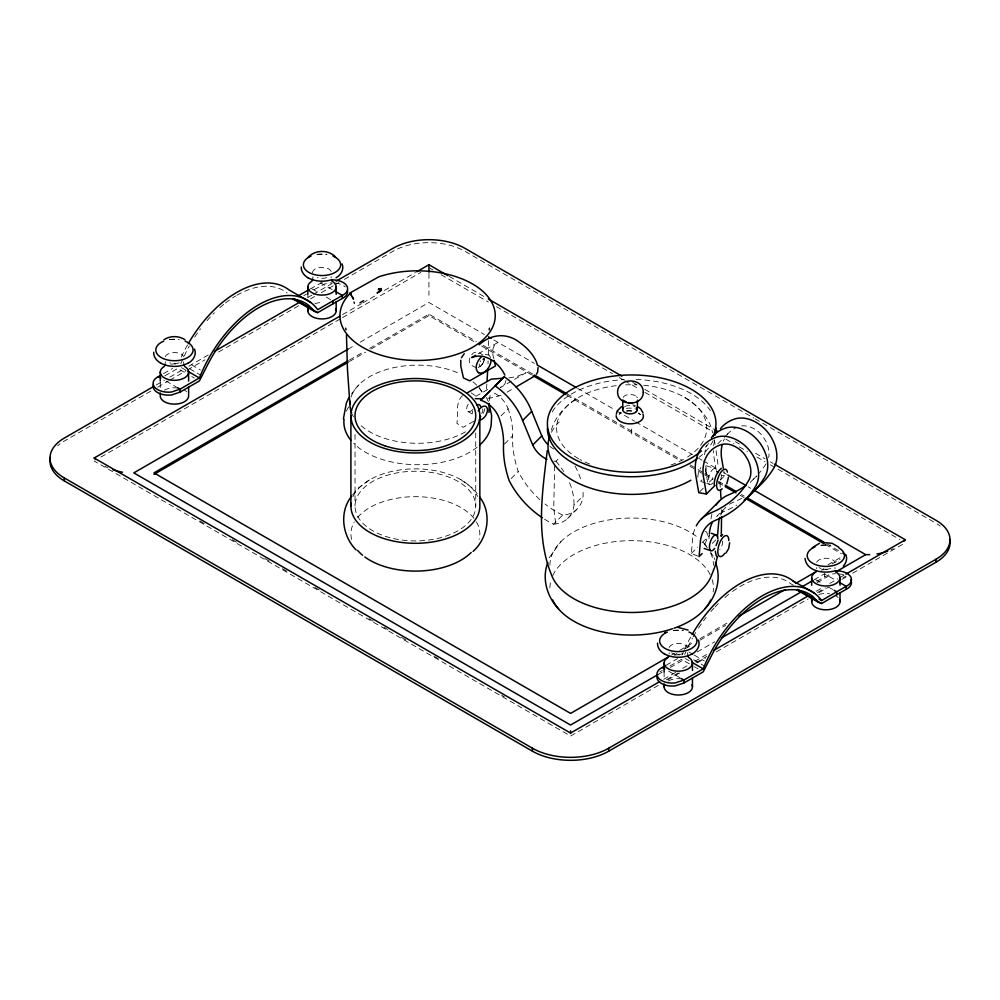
<?xml version="1.0" encoding="UTF-8"?>
<svg xmlns="http://www.w3.org/2000/svg" width="1000" height="1000" viewBox="0 0 1000 1000"><rect width="100%" height="100%" fill="white"/><g stroke="black" fill="none" stroke-linecap="round" stroke-linejoin="round"><path stroke-width="0.75" stroke-dasharray="5 3.75" d="M488.65 340.625L488.212 357.987M487.975 363.775L488.088 360.875M554.688 465.887L553.812 504.012A126.25 89.275 45 0 0 555.7 522.575L555.975 523.938M486.863 384.012L486.337 391.225M165.3 363.075L165.387 361.812M312.85 277.875L312.95 276.613M669.137 653.962L669.225 652.7M816.7 568.763L816.787 567.5M505.988 380.312L504.775 384.162L500.275 387.6L526.025 372.725L516.688 376.6L508.35 378.025M697.8 556.087L691.338 553.462L692.763 537.163A55.2 39.038 45 0 1 695.037 528.475M708.975 538.575L709.225 535.6M479.275 364C479.387 367.713 479.312 366.438 480.1 366.375M484.387 358.488L484 360.487M489.462 400.412L490.225 394.45M551.375 430.062C555.062 416.362 565.975 405.3 577.788 398.025L578.587 397.438M469.9 357.95C467.4 362.6 471.662 366.238 475.913 367.438M483.575 361.938L484.225 360.062M180.8 363.663L182.6 359.712M184.288 356.025L186.525 351.125A93.65 54.062 -60 0 1 189.325 345.962M684.638 654.55L685.837 651.912M688.125 646.912L690.362 642.013A93.65 54.062 -60 0 1 692.438 638.138M483.725 361.737L481.912 364.888M549.175 557.8L560.862 541.663M765.987 463.85L764.5 466.175A151.8 107.338 45 0 1 759.45 472.837M480.15 361.763L480.838 360.75M482.9 363.35L480.712 366.15M351.575 393.787L358.988 384.688M352.675 494.8L357.688 488.537L369.8 479.762M471.712 354.8C474.487 350.325 479.775 352.188 482.938 355.275M501.025 415.85L508.1 408.762A21.95 15.525 45 0 0 493.625 392.675M504.525 444.038L512.625 435.938A80.175 56.7 45 0 0 508.1 408.762M511.15 478.525L518.237 471.45A109.513 77.438 45 0 1 512.625 435.938M553.775 461.163L555.95 461.225L560 457.188M544.513 519.188A71.812 50.775 45 0 0 553.562 524.188L562.663 515.087A38.462 27.2 45 0 0 583.088 496.012A58.388 41.288 45 0 0 582.737 488.75M553.562 524.188L556.275 523.9A38.462 27.2 45 0 0 573.987 505.112L583.088 496.012M567.562 518.575L576.675 509.475M717.862 443.738L723.225 438.375M724.287 437.312L729.65 431.95M699.788 491.688L705.863 485.625M712.938 478.537L707.875 483.6L705.113 467.638M720.35 480.087L724.638 475.8L723.85 471.25M750.25 482.362L756.675 475.938A151.8 107.338 45 0 1 751.688 480.75M725.85 507.225L716.737 516.337A46.225 32.688 45 0 1 724.663 511.15A160.775 113.688 45 0 0 736.8 505.1M691.338 553.462L697.763 547.025M702.05 542.75L709.55 535.25M712.237 543.462L716.287 539.425M462.612 395.562C454.9 402.25 458.525 414.5 456.887 423.338L463.212 427.325L474.8 420.637M480.975 365.75L478.137 367.638M712.837 483.038L712.35 483.488A8.363 3.413 -71.6 0 1 708.8 476.763A8.363 3.413 -71.6 0 1 716.038 469.525M163.538 373.638L172.55 368.438M310.287 288.913L324.525 281.075M164.825 375.863L177.7 368.438L186.625 373.587M303.812 295.625L306.4 294.125M314.175 289.637L324.525 284.05L329.225 283.012A15.375 8.875 0 0 1 331.725 282.85M156.3 384.963L164.412 380.275M169.825 377.15L183.363 369.35M188.775 366.225L209.062 354.5M307.838 297.475L311.9 295.138M313.25 294.35L332.188 283.412M150.887 391.062L64.3 441.062A48.8 28.175 0 0 0 57.638 445.85M157.65 387.163L168.475 380.913M169.825 380.125L186.062 370.75M187.413 369.975L205.012 359.825M218.538 352.013L299.713 305.138M310.538 298.888L314.6 296.55M321.362 292.638L333.537 285.613M334.9 284.825L338.95 282.488M344.363 279.363L393.075 251.238A50.725 29.288 0 0 1 464.812 251.238L753.763 418.062M342.55 314.613L361.45 303.7M362.8 302.913L376.3 295.125M384.4 290.45L415.438 272.525M100.913 457.088L341.2 318.363M342.55 317.575L420.838 272.375M348.088 349.175L354.825 345.288M360.213 342.175L428.938 302.488L484.375 334.5M349.412 360.037L364.237 351.475M369.637 348.363L428.938 314.125L476.287 341.45M349.412 361.525L365.588 352.188M370.975 349.075L428.938 315.613L474.938 342.163M478.162 353.85L497.475 342.7C491.712 345.812 492.075 353.425 493.85 358.8M475.838 396.337L490 388.162M507.062 392.15L513.5 388.425M671.675 655.037L674.362 653.487M679.762 650.375L694.587 641.812M699.975 638.7L726.938 623.138M828.037 564.763L842.862 556.2M674.362 654.975L677.062 653.413M685.15 648.75L691.888 644.85M699.975 640.188L725.588 625.4M821.287 570.15L823.988 568.587M832.075 563.925L840.163 559.25M666.087 665.263L677.675 658.575M814.125 579.8L824.5 573.812L835.975 580.438M669.95 666.012L681.538 659.325L693.012 665.95M816.712 581.275L828.363 574.938L833.062 573.9A15.375 8.875 0 0 1 835.562 573.737M658.175 674.463L662.212 672.125M670.3 667.463L685.125 658.9M697.25 651.9L714.762 641.787M817.188 582.663L832 574.1M663.725 679.287L675.875 672.275M682.625 668.375L689.375 664.475M694.762 661.363L706.912 654.35M816.263 591.225L823.012 587.325M829.762 583.425L837.862 578.75M839.212 577.975L844.613 574.85M666.35 679.737L678.487 672.738M696.025 662.613L706.812 656.375M817.425 592.525L825.525 587.85M843.062 577.725L845.75 576.163M658.325 685.375L570.575 736.038L94.162 460.988M667.775 679.925L681.275 672.125M697.463 662.775L705.562 658.1M716.363 651.862L808.162 598.875M818.962 592.638L828.413 587.175M841.912 579.388L847.312 576.263M852.712 573.15L905.35 542.75M482.512 359.275L484.188 359.038L483.675 358.575L484.1 359.425M501.125 395.225L493.075 397.638L483.875 398.713M485.275 354.538L488.938 354.963M317.025 254.338L326.987 254.338M169.462 339.525L178.188 339.425M820.863 545.225L830.837 545.225M673.3 630.413L683.275 630.413M721.575 475.275L724.638 475.8M632.75 404.837L635.337 405.513M488.675 354.812L490.825 357.638M706.25 465.725L715.375 468.775M705.55 483.038L699.025 480.863A8.363 3.413 -71.6 0 0 701.988 479.9M706.85 483.475L709.463 484.338M460.962 479.762L473.062 488.537L477.225 493.6M755.113 418.85L936.05 523.3M449.188 276.413L485.625 297.45M632.737 382.388L638.125 385.5M644.875 389.4L713.713 429.137M735.3 441.6L739.35 443.938M755.55 453.288L765 458.75M770.387 461.863L773.088 463.425M428.938 267.7L432.987 270.038M441.087 274.713L488.325 301.988M496.425 306.663L612.487 373.675M619.237 377.562L623.288 379.9M624.637 380.688L639.475 389.25M644.875 392.375L712.362 431.337M725.85 439.125L733.95 443.8M739.35 446.912L747.45 451.587M756.9 457.05L765 461.725M770.387 464.837L899.95 539.637M493.85 339.963L534.412 363.387M577.675 388.363L615.538 410.225M616.9 411.012L634.475 421.15M635.825 421.938L692.613 454.725M699.375 458.625L702.075 460.188M703.438 460.975L716.95 468.775M723.713 472.675L726.425 474.237M748.05 486.737L750.763 488.288M483.05 345.363L533.1 374.25M566.912 393.775L681.888 460.15M690 464.837L696.762 468.75M698.112 469.525L703.525 472.65M704.875 473.438L713 478.113M718.413 481.238L723.812 484.363M741.4 494.513L744.112 496.075M826.612 543.713L838.787 550.75M481.7 346.062L531.737 374.963M566.912 395.262L680.537 460.863M690 466.325L696.762 470.238M698.112 471.012L703.525 474.137M704.875 474.925L713 479.6M718.413 482.725L723.812 485.85M740.05 495.225L744.112 497.562M825.263 544.425L841.5 553.8M332.137 289.55L320.662 282.925L320.662 285.9M311.988 288.875L318.512 292.638M326.337 297.162L331.55 300.175M815.825 579.763L822.35 583.525M828.863 587.3L832.775 589.55M793.587 585.35L791.038 583.888A93.65 54.062 -60 0 0 731.825 591.975M467.863 411.475L473.738 414.862A5.775 3.325 -60 0 1 472.675 410.925M191.537 364.862L200.463 370.025M689 652.075L692.825 654.287M694.1 655.013L704.3 660.913M189.725 368.825L201.213 375.45M693.562 659.712L705.05 666.338M181.525 367.663L186.625 370.613M685.362 658.55L689.188 660.763M191.725 376.538L194.288 378.013M694.287 666.688L698.125 668.9M166.038 381.025L176.238 386.925M668.6 671.175L680.075 677.812M105.2 466.35L107.912 467.912M199.9 521.025L205.312 524.15M232.375 539.775L237.787 542.9M264.837 558.525L270.25 561.638M282.425 568.675L287.838 571.8M314.887 587.413L320.3 590.538M369 618.663L374.412 621.788M383.888 627.25L387.95 629.6M401.475 637.4L406.887 640.525M433.938 656.15L439.35 659.275M501.587 695.2L504.288 696.762M684.762 397.438L685.562 398.025C698.112 405.775 709.812 417.863 712.6 432.825M707.337 547.837L702.475 541.663A81.762 47.2 0 0 1 707.663 547.837M710.713 552.537L713.238 556.075M479.162 387.6L483.6 393.787M636.613 396.675L637.337 397.713M486.262 397.5L488.413 401.625M714.175 557.8L714.85 559.65M705.575 470.312L707.075 475.712M714.175 439.725L715.138 444.263M716.237 470.2L713.763 455.875A57.287 40.512 45 0 1 713.425 450.675M716.1 450.65L718.25 466.45M719.875 482.3L720.275 487.587M834.912 567.5L835 568.763M687.35 652.7L687.438 653.962M331.075 276.613L331.163 277.875M183.512 361.812L183.6 363.075M721.413 509.675L721.538 514.062M824.5 573.812L824.5 576.788M664.112 671.938L664.112 679.388M631.675 428.95L631.675 434.9M475.725 432.875L475.725 506.087A60.35 34.837 0 0 1 385.2 536.25A60.35 34.837 0 0 1 385.2 475.913A60.35 34.837 0 0 1 475.725 506.087M428.938 273.438L428.938 295.3M428.938 314.125L428.938 315.613M355.037 434.438L355.037 506.087M307.838 294.375L307.838 297.35M160.275 382.537L160.275 388.5M893.263 548.688A47.725 38.963 0 0 1 891.1 549.738M937.125 523.95A47.638 27.5 0 0 1 940.15 526.013M484.825 408.587A67.663 39.062 0 0 1 481.675 416.763M465.438 431.838A67.663 39.062 0 0 1 358.988 423.75M353.512 416.763A67.663 39.062 0 0 1 352.225 414.325M351.112 396.95A67.663 39.062 0 0 1 460.175 373.862M473.025 381.812A67.663 39.062 0 0 1 482.95 394.113M477.225 447.15A73.713 42.562 0 0 1 353.75 443.413M346.388 411.125A73.713 42.562 0 0 1 349.087 406.425M471.05 392.837A73.713 42.562 0 0 1 476.075 396.225M472.788 409.375A5.775 3.325 -60 0 1 467.212 410.875A5.775 3.325 -60 0 1 468.7 403.575M482.475 408.913A3.887 2.25 -60 0 1 481.475 413.825M549.913 587.863A81.762 47.2 0 0 1 551.163 579.65M552.7 575.638A81.762 47.2 0 0 1 631.675 540.662A81.762 47.2 0 0 1 710.65 575.638M712.188 579.65A81.762 47.2 0 0 1 713.125 591.962M643.725 385.3A75.075 43.338 0 0 1 703.125 414.775A75.075 43.338 0 0 1 684.762 458.725M683.487 459.438A75.075 43.338 0 0 1 670.738 465.1M589.612 463.988A75.075 43.338 0 0 1 579.862 459.438M578.587 458.725A75.075 43.338 0 0 1 560 415.188A75.075 43.338 0 0 1 618.125 385.45M625.65 384.875A75.075 43.338 0 0 1 636.188 384.812M549.913 565.262A81.762 47.2 0 0 1 606.788 520.3A81.762 47.2 0 0 1 698.288 537.888M710.65 553.05A81.762 47.2 0 0 1 713.438 565.262M551.425 432.35A83.688 48.312 0 0 1 559.2 421.912M720.6 515.1A46.225 32.688 45 0 1 724.262 508.963M729.5 504.275A46.225 32.688 45 0 1 733.763 502.05A160.775 113.688 45 0 0 741.988 498.212M710.975 518.962A55.2 39.038 45 0 1 712.25 513.025M555.95 461.225A58.388 41.288 45 0 1 563.775 471.613M569.575 482.762A58.388 41.288 45 0 1 573.987 505.112M704.575 454.762A57.287 40.512 45 0 1 706.825 445.562M553.85 449.075A21.237 15.012 45 0 1 549.612 446.112M575.062 466.163A58.388 41.288 45 0 1 581.263 481.238M562.663 515.087A71.812 50.775 45 0 1 544.987 503.963M539.888 499.637A71.812 50.775 45 0 1 518.237 471.45M713.088 440.675A84.288 48.663 0 0 1 699.15 457.238M552.212 411.85A84.288 48.663 0 0 1 624.35 379.6M636.062 379.487A84.288 48.663 0 0 1 710.375 410.65M708.675 443.425A84.288 48.663 0 0 1 704.675 447.95M713.675 445.662A57.287 40.512 45 0 1 714.513 440.9M723.325 441.225A48.275 34.137 45 0 1 724.375 438.888M727.1 434.675A48.275 34.137 45 0 1 735.888 427.788M741.562 425.938A21.05 14.887 45 0 1 763.25 436.95L765.875 441.25A27.925 19.75 45 0 1 768.688 457.587M623.175 397.413A7.338 4.237 1.5 0 1 635.462 395.775M619.163 414.275A12.237 7.062 1.5 0 1 621.125 412.85M626.625 411.138A12.237 7.062 1.5 0 1 632.962 411.275M638.425 413.225A12.237 7.062 1.5 0 1 640.35 414.725M619.175 414.05A12.237 7.062 1.5 0 1 621.125 412.638M626.625 410.925A12.237 7.062 1.5 0 1 635.913 411.825M638.425 413A12.237 7.062 1.5 0 1 640.362 414.5M624.8 406.538A7.325 4.225 1.5 0 1 635.163 406.763M626.325 408.312A13.625 7.862 1.5 0 1 636.663 409.312M705.263 531.375A8.363 3.413 -71.6 0 1 707.212 537.1A8.363 3.413 -71.6 0 1 703.175 546.2M722.5 540.988A5.637 2.3 -71.6 0 1 719.775 549.5M705.6 466.05A8.363 3.413 -71.6 0 1 704.938 474.95M697.8 477.262A8.363 3.413 -71.6 0 1 700.9 467.562M721.3 474.7A5.637 2.3 -71.6 0 1 718.587 483.212M476.425 521.925A64.463 37.212 0 0 1 479.113 539.425M351.637 539.425A64.463 37.212 0 0 1 354.338 521.925M357.575 517.413A64.463 37.212 0 0 1 418.55 496.712A64.463 37.212 0 0 1 475.712 520.775M353.113 496.45A64.463 37.212 0 0 1 415.375 468.862A64.463 37.212 0 0 1 477.638 496.45M682.087 654.963A97.225 56.137 -60 0 1 683.85 650.8M684.463 649.425A97.225 56.137 -60 0 1 691.338 635.862M659.938 671.9A15.375 8.875 0 0 1 662.225 670.475M839.312 573.925A15.375 8.875 0 0 1 845.725 575.688M693.162 636.85A93.65 54.062 -60 0 1 696.925 630.525M698.5 628.062A93.65 54.062 -60 0 1 706.112 617.388M710.925 611.525A93.65 54.062 -60 0 1 714.038 608.025M715.088 606.9A93.65 54.062 -60 0 1 718.275 603.625M724.85 597.537A93.65 54.062 -60 0 1 729.325 593.862M683.062 653.713A9.55 5.513 0 0 1 671.538 652.837M669.062 647.5A9.55 5.513 0 0 1 678.288 643.425A9.55 5.513 0 0 1 687.513 647.5M668.263 681.038A14.175 8.188 0 0 1 681.95 678.925M673.462 630.462A18.65 10.762 0 0 1 683.112 630.462M674.625 655.1A14.175 8.188 0 0 1 681.95 655.1M830.625 568.513A9.55 5.513 0 0 1 823.375 569.062M821.075 568.513A9.55 5.513 0 0 1 819.087 567.638M816.625 562.312A9.55 5.513 0 0 1 825.85 558.225A9.55 5.513 0 0 1 835.075 562.312M818.763 594.55A14.175 8.188 0 0 1 829.513 593.737M835.863 595.85A14.175 8.188 0 0 1 838.112 597.537M821.025 545.262A18.65 10.762 0 0 1 830.675 545.262M822.175 569.913A14.175 8.188 0 0 1 829.513 569.913M181.25 357.15A97.225 56.137 -60 0 1 187.5 344.975M335.475 283.038A15.375 8.875 0 0 1 345.238 286.95M194.662 337.175A93.65 54.062 -60 0 1 200.525 328.8M207.087 320.637A93.65 54.062 -60 0 1 214.438 312.738M219.9 307.613A93.65 54.062 -60 0 1 224.363 303.863M225.487 302.975A93.65 54.062 -60 0 1 235.6 296.012M236.863 295.275A93.65 54.062 -60 0 1 287.2 293M179.225 362.825A9.55 5.513 0 0 1 169.675 362.825M165.225 356.613A9.55 5.513 0 0 1 174.45 352.525A9.55 5.513 0 0 1 183.675 356.613M164.425 390.15A14.175 8.188 0 0 1 178.113 388.038M184.475 390.15A14.175 8.188 0 0 1 186.725 391.85M169.625 339.575A18.65 10.762 0 0 1 179.275 339.575M170.775 364.212A14.175 8.188 0 0 1 178.113 364.212M326.788 277.625A9.55 5.513 0 0 1 317.238 277.625M312.462 272.85A9.55 5.513 0 0 1 320.763 267.387A9.55 5.513 0 0 1 331.238 271.425M314.925 303.663A14.175 8.188 0 0 1 322.013 302.562M317.188 254.375A18.65 10.762 0 0 1 326.838 254.375"/><path stroke-width="1.5" d="M622.625 409.487L622.875 399.875M637.275 409.8L637.537 400.188M488.963 412.45L489.338 403.425M487.713 369.55L487.05 381.112M721.287 535.975L721.562 516.712M460.763 360.25L460.825 366.225L463.462 377.962L469.712 380.838L495.462 365.975L494.175 360.238M714.1 484.688C714.475 478.713 716.475 472.075 721.462 468.338M728.462 477.375L726.762 483.875M717.425 536.95L718.688 522.375A46.225 32.688 45 0 1 719.762 517.413M491.125 359.913C491.037 365.5 485.513 375.225 478.387 372.638M153.688 352.212C153.363 356.962 156.838 361.062 160.825 363.175M301.25 267.013C300.925 271.762 304.4 275.875 308.387 277.987M657.525 643.1C657.2 647.85 660.675 651.95 664.663 654.062M547.25 450.65C542.5 491.65 535.325 535.35 551.487 574.837A81.762 47.2 0 0 0 629.312 612.45A81.762 47.2 0 0 0 710.65 577.475L714.9 566.663L717.412 556.65M489.162 329.825L489.487 328.162M547.85 562.513C541.6 578.337 546.987 596.838 558.55 608.812M616.275 414.2L617.312 410.85L621.425 406.688M716.05 545.588L718.125 540.112M164.625 365.238L165.075 364.1M312.188 280.05L312.638 278.913M461.45 357.713L464.212 353.675M348.913 397.5L346.337 403.125L343.387 418.95M536.475 374.212L537.675 371.938L538 367.537M351.825 495.988C338.938 511.538 342.163 536.025 356.1 549.938M704.8 608.812C716.363 596.838 721.75 578.337 715.5 562.513M843.375 566C846.225 563.112 847.55 558.65 845.9 554.8M725.938 553.088L728.662 548.587L729.65 542.75M720.975 536.025L722.65 534.637M481.463 356.737C477.488 360.425 473.462 368.562 478.65 372.788M542.312 517.75A71.812 50.775 45 0 1 509.137 480.55A109.513 77.438 45 0 1 503.512 445.05A80.175 56.7 45 0 0 499 417.875A21.95 15.525 45 0 0 480.613 400.225L489.712 391.112M547.675 444.325A21.237 15.012 45 0 1 541.812 435.9L531.712 411.375A56.487 39.938 45 0 0 504.275 376.8L495.175 385.9A56.487 39.938 45 0 1 522.612 420.487L532.712 445A21.237 15.012 45 0 0 546.987 459.312M522.612 420.487L531.712 411.375M532.712 445L541.812 435.9M702.113 553.587L699.087 556.625L700.487 540.588A46.225 32.688 45 0 1 715.55 520.262A160.775 113.688 45 0 0 755.588 486.3A36.9 26.1 45 0 0 752.913 455.337A30.038 21.237 45 0 0 716.938 437.075A57.287 40.512 45 0 0 695.55 474.075L698.775 492.7L706.425 494.012L715 485.438M701.3 519.075L719.513 500.863M480.613 400.225L504.275 376.8M664.663 633.088L665.438 632.35M473.062 551.425C487.875 538.15 492.25 513.35 479.787 497.175M309.163 256.262C316.137 249.85 327.875 249.85 334.85 256.262M188.075 363.175C193.088 360.75 196.9 354.637 194.5 349.1M336.012 277.812C340.812 275.25 344.412 269.312 342.062 263.913M813 547.15L819.488 543.325M691.912 654.062C696.925 651.637 700.738 645.525 698.337 639.987M163.962 339.688C170.138 335.613 178.762 335.613 184.938 339.688M533.638 376.637L516.075 386.938M359.925 302.825L363.625 300.625M331.725 279.875A15.375 8.875 0 0 1 346.562 285.487A15.375 8.875 0 0 1 342.35 295.438L317.712 309.662A97.225 56.137 -60 0 0 199.387 377.975L180.075 389.125L171.5 392.013A15.375 8.875 0 0 1 154.675 387.225A15.375 8.875 0 0 1 158.387 376.613L160.963 375.125M298.625 295.637L308.988 289.65M153.588 386.525L64.3 438.088A48.8 28.175 0 0 0 64.3 477.938L64.3 480.9L532.45 751.2A53.925 31.125 0 0 0 608.7 751.2L936.05 562.2A47.638 27.5 0 0 0 949.587 539.163M214.475 351.375L299.713 302.162M336.25 281.075L393.075 248.263A50.725 29.288 0 0 1 464.812 248.263L936.05 520.337A47.638 27.5 0 0 1 936.05 559.225L936.05 562.2M153.4 384.525A15.375 8.875 0 0 0 171.5 394.988L180.075 392.1L199.387 380.95L208.212 363.638A93.65 54.062 -60 0 1 308.888 305.512L314.613 311.45L317.712 312.638L342.35 298.412A15.375 8.875 0 0 0 347.512 290.575M95.775 459.588A47.725 38.963 0 0 1 94.162 458.013L339.85 316.163M416.788 271.737L428.938 264.725L447.837 275.637M348.088 349.175L133.825 472.875L570.575 725.037L658.175 674.463M348.062 360.812L153.963 472.875L570.575 713.4L668.975 656.6M153.963 474.363L348.062 362.3M479.137 344.8C491.138 333.775 507.275 332.488 519.837 342.612C527.375 348.025 534.15 355.175 537.225 364.075M475.588 355.337L471.725 357.562C485.138 352 499.387 363.237 504.825 375.087M466.55 393.225L491.275 379.15L502.225 378.275M739.062 616.125L784.9 589.675M795.675 583.45L815.9 571.775M835.562 570.763A15.375 8.875 0 0 1 850.4 576.375A15.375 8.875 0 0 1 846.188 586.325L821.55 600.55A97.225 56.137 -60 0 0 703.225 668.863L683.913 680.025L675.337 682.9A15.375 8.875 0 0 1 658.512 678.112A15.375 8.875 0 0 1 662.225 667.5L664.8 666.012M802.463 586.538L812.825 580.55M721.5 637.9L801.012 592M836.05 571.763L865.7 554.65L869.712 554.65M659.675 681.625L570.575 733.062L94.162 458.013M713.662 650.45L808.162 595.9M845.962 574.075L905.35 539.788L774.438 464.2M657.237 675.413A15.375 8.875 0 0 0 675.337 685.875L683.913 682.987L703.225 671.838L712.05 654.538A93.65 54.062 -60 0 1 812.725 596.4L818.45 602.337L821.55 603.525L846.188 589.3A15.375 8.875 0 0 0 850.55 579.575M64.3 477.938L532.45 748.225A53.925 31.125 0 0 0 608.7 748.225L936.05 559.225M160.45 363.013C167.725 366.887 176.562 367.35 184.35 364.825M664.287 653.9C671.562 657.775 680.4 658.238 688.188 655.713M308.012 257.387L311.05 256.038M184.075 364.95L188.45 363.013M811.85 548.275L814.887 546.925M664.663 633.288L667.325 632.112M687.913 655.837L692.288 653.9M331.637 279.75C323.9 282.1 315.2 281.675 308.012 277.812M835.475 570.638C824.975 574.1 806.675 571.925 805.013 558.488M822.862 542.525L832.2 543.325L838.7 547.15M632.1 402.775L628.312 402.7M475.363 398.65L480.575 398.762M678.288 627.487L688.062 630.062M711.35 533.325L716.562 535.062M704.137 548.462L710.65 550.638M296.025 300.113L292.925 298.938L314.613 311.45M799.862 591L796.762 589.825L818.45 602.337M332.975 256.038L335.625 257.213M626.55 402.238L623.875 400.637M488.325 299.012L621.938 376.15M715.062 429.913L717.763 431.475M488.438 336.838L491.138 338.4M537.112 364.95L576.325 387.587M727.775 475.025L745.35 485.175M754.812 490.637L865.7 554.65M534.45 375.037L566.912 393.775M725.175 485.15L735.987 491.388M746.812 497.638L823.913 542.15M842.85 553.088L845.55 554.65M533.1 375.737L565.562 394.487M725.175 486.637L735.987 492.875M745.462 498.35L823.913 543.638M335.962 291.762L342.35 295.438L342.35 298.412M839.8 582.65L846.188 586.325L846.188 589.3M834.087 590.3L836.688 591.812L836.688 594.788M310.812 302.5L289.125 289.988A97.225 56.137 -60 0 0 188.263 343.65M792.962 580.875L814.65 593.387M819 599.075L821.55 600.55M293.675 298.538L312.812 309.575M797.513 589.425L816.65 600.462M298.575 301.588L317.712 312.638M802.412 592.475L813.9 599.1M816.45 600.575L821.55 603.525M187.9 371.35L199.387 377.975M691.737 662.237L703.225 668.863M158.387 376.613L160.938 378.088M177.512 387.663L180.075 389.125L180.075 392.1M662.225 667.5L664.775 668.975M681.35 678.55L683.913 680.025L683.913 682.987M638.462 407.05L640.8 409L642.925 412.738M717.788 472.55L716.688 471.325M717.487 556.987L716.175 555.475L715.3 551.2M350.35 293.225L351.275 294.95L350.35 293.225A77.65 44.825 0 0 0 404.113 359.787A77.65 44.825 0 0 0 494.062 307.863A77.65 44.825 0 0 0 378.762 276.825L350.1 292.9L353.5 299.113L352.175 296.637M687.663 654.987L688.112 656.125M183.825 364.1L184.275 365.238M354.012 302.087L354.363 303.263M489.162 404.5L491.662 415.737L491.3 422.137A73.713 42.562 0 0 1 479.425 445.3M345.688 328.162L346.025 329.825M723.325 468.212L721.488 457.587A48.275 34.137 45 0 1 722.125 444.975M706.425 494.012L703.275 475.8A48.275 34.137 45 0 1 721.275 444.6L723.35 444.15A21.05 14.887 45 0 1 745.05 455.163L747.663 459.45A27.925 19.75 45 0 1 749.375 479.263L746.3 484.387A151.8 107.338 45 0 1 714.712 511.175L708.138 514.1A55.2 39.038 45 0 0 696.275 525.862M349.925 404.225L347.463 369.55L346.463 334.837M720.487 490.225L720.962 498.175M840.013 577.812L840.013 585.262M840.013 592.7L840.013 601.638M811.675 577.812L811.675 585.262M811.675 597.163L811.675 601.638M692.463 663.012L692.463 670.45M692.463 677.9L692.463 686.825M664.112 663.012L664.112 671.938M664.112 683.85L664.112 686.825M608.7 748.225L608.7 751.2M570.575 730.863L570.575 733.4M532.45 748.225L532.45 751.2M479.837 415.737A64.463 37.212 0 0 1 383.15 447.975A64.463 37.212 0 0 1 383.15 383.512A64.463 37.212 0 0 1 479.837 415.737L479.837 506.087A64.463 37.212 0 0 1 412.975 543.275A64.463 37.212 0 0 1 351.1 503.312M428.938 264.725L428.938 272.213M350.913 415.737L350.913 506.087M336.175 286.925L336.175 294.375M336.175 301.812L336.175 310.75M332.85 300.925L332.85 303.9M307.838 286.925L307.838 294.375M307.838 306.275L307.838 310.75M188.625 372.125L188.625 381.05M188.625 387L188.625 395.938A14.175 8.188 0 0 1 174.45 404.125A14.175 8.188 0 0 1 160.275 395.938L160.275 392.962M160.275 372.125L160.275 381.05M122.55 472.188A47.725 38.963 0 0 1 112.938 469.775M905.35 539.788A47.725 38.963 0 0 1 903.75 541.362M887.725 551.138A47.725 38.963 0 0 1 876.963 553.962M64.3 480.9A48.8 28.175 0 0 1 50.412 457.3M350.788 440.125A73.713 42.562 0 0 1 344.038 419.363M351.625 412.925A67.663 39.062 0 0 1 350.112 401.312M478.288 410.838A7.588 4.387 -60 0 1 485.538 406.287A7.588 4.387 -60 0 1 486.488 414.038A7.588 4.387 -60 0 1 479.4 419.938M476.625 405.163A5.775 3.325 -60 0 1 480.562 406.375M690.85 480.238A83.688 48.312 0 0 1 591.95 488.587A83.688 48.312 0 0 1 549.712 436.287M710.65 600.075A81.762 47.2 0 0 1 674.075 628.225M672.55 628.737A81.762 47.2 0 0 1 552.7 600.075M715.938 505.2A55.2 39.038 45 0 1 726.338 495.887L732.925 492.962A151.8 107.338 45 0 0 746.263 485.1M709.362 534.113A46.225 32.688 45 0 1 712.525 522.013M744.163 500.125A160.775 113.688 45 0 0 764.688 477.2A36.9 26.1 45 0 0 762.013 446.225A30.038 21.237 45 0 0 726.038 427.962A57.287 40.512 45 0 0 711.312 437.788M753.263 491.012A160.775 113.688 45 0 0 773.8 468.088A36.9 26.1 45 0 0 771.125 437.125A30.038 21.237 45 0 0 735.15 418.862A57.287 40.512 45 0 0 720.425 428.688M701.488 450.887A84.288 48.663 0 0 1 560.413 449.613A84.288 48.663 0 0 1 619.012 375.513A84.288 48.663 0 0 1 713.088 436.213M697.925 458.162A84.288 48.663 0 0 1 604.1 474.062A84.288 48.663 0 0 1 547.388 428.075M715.962 428.075A84.288 48.663 0 0 1 715.075 435.138M642.962 414.225A13.625 7.862 1.5 0 1 631.487 423.812A13.625 7.862 1.5 0 1 616.163 415.688M636.312 407.663A7.325 4.225 1.5 0 1 629.913 413.875A7.325 4.225 1.5 0 1 623.625 407.4M724.737 553.337A11 4.487 -71.6 0 1 717.9 553.062A11 4.487 -71.6 0 1 722.837 537.612A11 4.487 -71.6 0 1 728.812 540.588M714.7 548.362A8.363 3.413 -71.6 0 1 709.5 548.15A8.363 3.413 -71.6 0 1 713.25 536.413A8.363 3.413 -71.6 0 1 717.788 538.675M722.125 488.775A11 4.487 -71.6 0 1 716.637 486.05A11 4.487 -71.6 0 1 721.162 471.9A11 4.487 -71.6 0 1 727.438 472.15M471.2 552.487A64.463 37.212 0 0 1 364.812 556.962M362.562 555.225A64.463 37.212 0 0 1 357.575 550.35M692.1 634.538A97.225 56.137 -60 0 1 795.1 582.675M688.975 632.038A18.65 10.762 0 0 1 693.238 647.288A18.65 10.762 0 0 1 666.725 649.3A18.65 10.762 0 0 1 664 633.938M688.312 657.225A14.175 8.188 0 0 1 688.312 668.787A14.175 8.188 0 0 1 668.263 668.787A14.175 8.188 0 0 1 668.263 657.225M691.975 684.712A14.175 8.188 0 0 1 678.288 695.013A14.175 8.188 0 0 1 664.6 684.712M839.025 548.05A18.65 10.762 0 0 1 839.025 563.275A18.65 10.762 0 0 1 812.663 563.275A18.65 10.762 0 0 1 812.663 548.05M835.863 572.025A14.175 8.188 0 0 1 835.863 583.6A14.175 8.188 0 0 1 815.825 583.6A14.175 8.188 0 0 1 815.825 572.025M839.538 599.513A14.175 8.188 0 0 1 825.85 609.812A14.175 8.188 0 0 1 812.163 599.513M185.138 341.15A18.65 10.762 0 0 1 188.375 357.125A18.65 10.762 0 0 1 160.525 357.125A18.65 10.762 0 0 1 163.762 341.15M184.475 366.337A14.175 8.188 0 0 1 184.475 377.9A14.175 8.188 0 0 1 164.425 377.9A14.175 8.188 0 0 1 164.425 366.337M335.188 257.162A18.65 10.762 0 0 1 335.188 272.387A18.65 10.762 0 0 1 308.825 272.387A18.65 10.762 0 0 1 308.825 257.162M332.025 281.137A14.175 8.188 0 0 1 332.025 292.712A14.175 8.188 0 0 1 311.988 292.712A14.175 8.188 0 0 1 311.988 281.137M335.7 308.625A14.175 8.188 0 0 1 322.013 318.925A14.175 8.188 0 0 1 308.325 308.625M643.3 392.137C643.325 406.225 619.062 406.863 617.612 393.162C616.438 377.587 642.875 376.512 643.3 392.137M378.875 288.725L378.312 289.738L381.175 288.475L381.425 290.363L377.062 292.962L380.238 291.2L378.875 288.725M385.2 445.913A60.35 34.837 0 0 0 475.725 415.737A60.35 34.837 0 0 0 385.2 385.562A60.35 34.837 0 0 0 385.2 445.913"/></g></svg>
